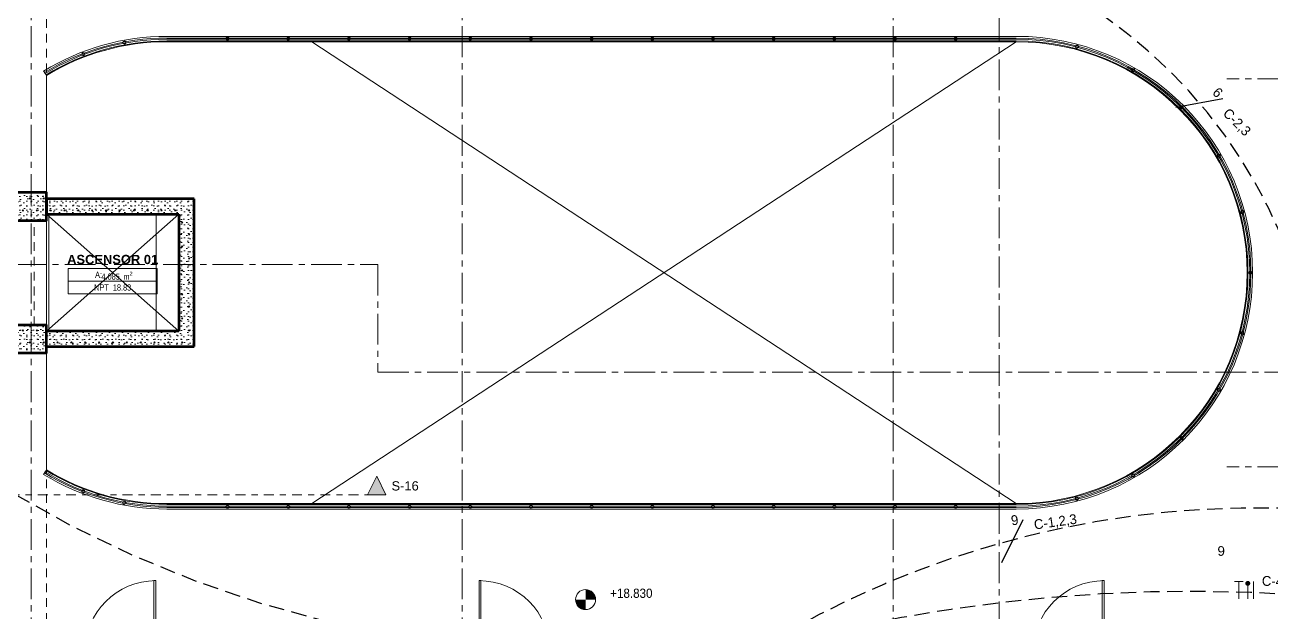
# Model space of a CAD drawing. Header units: inches. Extents: x -19 to 5698, y -728 to 92.
# Drawn here: x 393.22 to 413.46, y 18.04 to 27.57 of the extents above; entities that cross this region are included whole.
import ezdxf

# ---------------------------------------------------------------- set-up
doc = ezdxf.new("R2010")
doc.units = ezdxf.units.IN
doc.header["$MEASUREMENT"] = 0
for name, pattern in [('CONTINUA', [0]), ('HIDDEN', [0.375, 0.25, -0.125]), ('Hidden Line', [0.195611, 0.141111, -0.0545]), ('Punto & Raya', [0.65, 0.5, -0.075, 0, -0.075]), ('Punto & Rayas', [0.335139, 0.15875, -0.088194, 0, -0.088194]), ('RAYITAS', [0.375, 0.25, -0.125])]:
    doc.linetypes.add(name, pattern=pattern)
doc.layers.get('0').update_dxf_attribs({"color": 61})
for name, color, linetype, lineweight in [('00 conduct tomacorr', 120, 'HIDDEN', 30), ('00 IE CKTO ILUMINACION', 3, 'Continuous', 50), ('00 IE LUZ EMERGENCIA', 253, 'Continuous', 0), ('T-TECHO-E', 150, 'Continuous', 20), ('TOMACORRIENTE', 22, 'RAYITAS', 9)]:
    doc.layers.add(name, color=color, linetype=linetype, lineweight=lineweight)
for name, color, linetype in [('02 _ ARQ _ ALB _ Ejes Generales', 251, 'Continuous'), ('02 _ ARQ _ ALB _ Muros Interiores', 7, 'Continuous'), ('02 _ ARQ _ ZON _ Espacio.3D', 7, 'Continuous'), ('08 _ STR _ EXT _ 06 Columnas', 7, 'Continuous'), ('08 _ STR _ EXT _ 07 Losa Aligerada', 7, 'Continuous'), ('08 _ STR _ EXT _ 09 Vigas', 251, 'Continuous'), ('08 _ STR _ EXT _ 12 Ascensor', 7, 'Continuous'), ('Dibujo 2D - General', 7, 'Continuous'), ('Estructura - 04 MURO', 7, 'Continuous'), ('IE-ALUM', 4, 'Continuous'), ('Interior - Escaleras & Barandillas', 7, 'Continuous'), ('Interior - Mobiliario', 7, 'Continuous'), ('Marcador - Secciones', 7, 'Continuous')]:
    doc.layers.add(name, color=color, linetype=linetype)
doc.styles.add('Annotative', font='arial.ttf')
doc.styles.add('Estilo_Generado_3', font='arial.ttf')
doc.styles.add('Estilo_Generado_4', font='swisse.ttf')
doc.styles.add('Estilo_Generado_8', font='arialbd.ttf')
doc.styles.add('Estilo_Generado_9', font='ARIALN.TTF')
pattern_1 = [(0, (370.00008, 2e-08), (0, 0.3897114), [0.024375, -0.200625]), (0, (370.11258, 0.19486), (0, 0.3897114), [0.024375, -0.200625]), (60, (370.00008, 2e-08), (-0.3375, 0.1948557), [0.024375, -0.200625]), (60, (370.22508, 2e-08), (-0.3375, 0.1948557), [0.024375, -0.200625]), (120, (370.02445, 2e-08), (0.3375, 0.1948557), [0.024375, -0.200625]), (120, (370.24945, 2e-08), (0.3375, 0.1948557), [0.024375, -0.200625]), (0, (370.000076, 0.0375), (0, 0.075), [0, -0.075, 0, -0.1125]), (45, (370.037576, 0.0375), (-0.05303301, 0.05303301), [0, -0.05625, 0, -0.09375])]

# ---------------------------------------------------------------- blocks, each defined once
blk = doc.blocks.new('a')
at = {"layer": 'TOMACORRIENTE', "ltscale": 0.05}
h = blk.add_hatch(color=4, dxfattribs=at)
edge = h.paths.add_edge_path()
edge.add_arc((0, 0.075), 0.0211, 0, 360)
at = {"layer": 'TOMACORRIENTE', "color": 4}
for p, q in [((-0.146, 0.096), (-0.051, 0.096)), ((-0.099, 0.096), (-0.099, -0.097)), ((0, 0.096), (0, -0.096)), ((0.062, -0.096), (0.062, 0.096))]:
    blk.add_line(p, q, dxfattribs=at)
blk.add_circle((0, 0.075), 0.0211, dxfattribs=at)
blk = doc.blocks.new('CABLE 3FACE')
at = {"layer": 'T-TECHO-E', "rotation": 59.94170052614085}
blk.add_blockref('a', (0, 0), dxfattribs=at)

msp = doc.modelspace()

# ---------------------------------------------------------------- hatches: boundary and pattern name
at = {"linetype": 'Continuous', "lineweight": 13}
for points in [[(402.3247, 18.2423), (402.1622, 18.2423), (402.1745, 18.1801), (402.2098, 18.1274), (402.2625, 18.0921), (402.3247, 18.0798)], [(402.3247, 18.2423), (402.4872, 18.2423), (402.4748, 18.3044), (402.4396, 18.3572), (402.3869, 18.3924), (402.3247, 18.4048)]]:
    msp.add_hatch(color=7, dxfattribs=at).paths.add_polyline_path(points)
at = {"layer": '08 _ STR _ EXT _ 06 Columnas', "linetype": 'Continuous', "lineweight": 9}
h = msp.add_hatch(dxfattribs=at)
h.set_pattern_fill('HORMIGÓN_EN_MASA_0002', style=0, pattern_type=2)
h.set_pattern_definition(pattern_1)
h.paths.add_polyline_path([(393.07, 24.4), (393.57, 24.4), (393.57, 24.85), (393.07, 24.85)])
h = msp.add_hatch(dxfattribs=at)
h.set_pattern_fill('HORMIGÓN_EN_MASA_0002', style=0, pattern_type=2)
h.set_pattern_definition(pattern_1)
h.paths.add_polyline_path([(393.07, 22.25), (393.57, 22.25), (393.57, 22.7), (393.07, 22.7)])
at = {"layer": '08 _ STR _ EXT _ 12 Ascensor', "linetype": 'Continuous', "lineweight": 9}
h = msp.add_hatch(dxfattribs=at)
h.set_pattern_fill('HORMIGÓN_EN_MASA_0002', color=250, style=0, pattern_type=2)
h.set_pattern_definition(pattern_1)
h.paths.add_polyline_path([(395.7201, 24.75), (393.5701, 24.75), (393.5701, 24.5), (395.7201, 24.5)])
h = msp.add_hatch(dxfattribs=at)
h.set_pattern_fill('HORMIGÓN_EN_MASA_0002', color=250, style=0, pattern_type=2)
h.set_pattern_definition(pattern_1)
h.paths.add_polyline_path([(395.7201, 24.5), (395.9701, 24.75), (395.7201, 24.75)])
h = msp.add_hatch(dxfattribs=at)
h.set_pattern_fill('HORMIGÓN_EN_MASA_0002', color=250, style=0, pattern_type=2)
h.set_pattern_definition(pattern_1)
h.paths.add_polyline_path([(395.7201, 24.5), (395.9701, 24.5), (395.9701, 24.75)])
h = msp.add_hatch(dxfattribs=at)
h.set_pattern_fill('HORMIGÓN_EN_MASA_0002', color=250, style=0, pattern_type=2)
h.set_pattern_definition(pattern_1)
h.paths.add_polyline_path([(395.7201, 24.5), (395.7201, 22.6), (395.9701, 22.6), (395.9701, 24.5)])
h = msp.add_hatch(dxfattribs=at)
h.set_pattern_fill('HORMIGÓN_EN_MASA_0002', color=250, style=0, pattern_type=2)
h.set_pattern_definition(pattern_1)
h.paths.add_polyline_path([(395.7201, 22.6), (393.5701, 22.6), (393.5701, 22.35), (395.7201, 22.35)])
h = msp.add_hatch(dxfattribs=at)
h.set_pattern_fill('HORMIGÓN_EN_MASA_0002', color=250, style=0, pattern_type=2)
h.set_pattern_definition(pattern_1)
h.paths.add_polyline_path([(395.7201, 22.6), (395.9701, 22.35), (395.9701, 22.6)])
h = msp.add_hatch(dxfattribs=at)
h.set_pattern_fill('HORMIGÓN_EN_MASA_0002', color=250, style=0, pattern_type=2)
h.set_pattern_definition(pattern_1)
h.paths.add_polyline_path([(395.7201, 22.35), (395.9701, 22.35), (395.7201, 22.6)])
at = {"layer": 'Marcador - Secciones', "linetype": 'Continuous', "lineweight": 20}
msp.add_hatch(color=152, dxfattribs=at).paths.add_polyline_path([(399.0833, 19.9456), (398.9333, 20.2456), (398.7833, 19.9456)])

# ---------------------------------------------------------------- linework, layer by layer
at = {"color": 7, "linetype": 'Continuous', "lineweight": 13}
msp.add_circle((402.3247, 18.2423), 0.1625, dxfattribs=at)
at = {"layer": '00 conduct tomacorr'}
for centre, radius, start, end in [((406.0193, 20.9538), 8.2468, 351.25545, 93.31864), ((402.4965, 35.8866, -0.0001), 18.5213, 218.5229, 273.50763), ((413.2264, 4.276), 15.4529, 86.49827, 121.86511), ((412.1609, -7.9124), 26.2873, 77.23291, 105.65251)]:
    msp.add_arc(centre, radius, start, end, dxfattribs=at)
at = {"layer": '02 _ ARQ _ ALB _ Ejes Generales', "color": 251, "linetype": 'Punto & Raya', "lineweight": 13, "true_color": 0x636466}
for p, q in [((393.3201, 3.05), (393.3201, 44.9)), ((400.3201, 3.05), (400.3201, 44.9)), ((407.3201, 3.05), (407.3201, 44.9)), ((413.7385, 26.7), (412.7385, 26.7)), ((413.7385, 20.4), (412.7385, 20.4))]:
    msp.add_line(p, q, dxfattribs=at)
at = {"layer": '02 _ ARQ _ ALB _ Muros Interiores', "color": 165, "linetype": 'Continuous', "lineweight": 15}
for p, q in [((395.315, 17.4), (395.315, 18.55)), ((395.315, 18.55), (395.345, 18.55)), ((395.345, 18.55), (395.345, 17.4)), ((410.715, 17.4), (410.715, 18.55)), ((410.715, 18.55), (410.745, 18.55)), ((410.745, 18.55), (410.745, 17.4))]:
    msp.add_line(p, q, dxfattribs=at)
for centre in [(395.345, 17.4), (410.745, 17.4)]:
    msp.add_arc(centre, 1.15, 90, 180, dxfattribs=at)
at = {"layer": '02 _ ARQ _ ZON _ Espacio.3D', "color": 251, "linetype": 'Continuous', "lineweight": 13}
for p, q in [((395.3671, 23.6174), (393.923, 23.6174)), ((393.923, 23.6174), (393.923, 23.2057)), ((393.923, 23.6174), (395.3671, 23.6174)), ((393.923, 23.4116), (393.923, 23.6174)), ((395.3671, 23.2057), (395.3671, 23.6174)), ((395.3671, 23.6174), (395.3671, 23.4116)), ((395.3671, 23.4116), (393.923, 23.4116)), ((393.923, 23.4116), (395.3671, 23.4116)), ((393.923, 23.2057), (393.923, 23.4116)), ((395.3671, 23.4116), (395.3671, 23.2057)), ((393.923, 23.2057), (395.3671, 23.2057)), ((395.3671, 23.2057), (393.923, 23.2057))]:
    msp.add_line(p, q, dxfattribs=at)
at = {"layer": '02 _ ARQ _ ZON _ Espacio.3D', "color": 254, "linetype": 'Continuous', "lineweight": 0, "flags": 128}
msp.add_lwpolyline([(393.07, 24.85), (393.57, 24.85), (393.5701, 26.75, -0.1379756), (395.5252, 27.3), (409.32, 27.3, -1), (409.32, 19.8), (395.5252, 19.8, -0.1379805), (393.57, 20.35), (393.57, 22.25), (393.07, 22.25), (393.07, 22.7), (393.57, 22.7), (393.57, 24.4), (393.07, 24.4)], format="xyb", close=True, dxfattribs=at)
at = {"layer": '02 _ ARQ _ ZON _ Espacio.3D', "color": 255, "linetype": 'Continuous', "lineweight": 0, "flags": 128}
msp.add_lwpolyline([(393.5701, 22.6), (395.7201, 22.6), (395.7201, 24.5), (393.5701, 24.5)], close=True, dxfattribs=at)
at = {"layer": '08 _ STR _ EXT _ 06 Columnas', "color": 7, "linetype": 'Continuous', "lineweight": 80, "flags": 128}
for points in [[(393.07, 24.4), (393.57, 24.4), (393.57, 24.85), (393.07, 24.85)], [(393.07, 22.25), (393.57, 22.25), (393.57, 22.7), (393.07, 22.7)]]:
    msp.add_lwpolyline(points, close=True, dxfattribs=at)
at = {"layer": '08 _ STR _ EXT _ 07 Losa Aligerada', "color": 7, "linetype": 'Continuous', "lineweight": 18, "flags": 128}
msp.add_lwpolyline([(395.5252, 19.8, -0.1379805), (393.57, 20.35), (393.5701, 22.3499), (393.5701, 22.6), (393.5701, 24.5), (393.5701, 24.7499), (393.57, 26.75, -0.1379805), (395.5252, 27.3), (409.32, 27.3, -1), (409.32, 19.8)], format="xyb", close=True, dxfattribs=at)
at = {"layer": '08 _ STR _ EXT _ 09 Vigas', "color": 251, "linetype": 'Hidden Line', "lineweight": 13, "true_color": 0x636466}
for p, q in [((393.5701, 17.4), (393.5701, 29.7)), ((393.37, 22.7), (393.37, 24.4)), ((393.57, 24.4), (393.37, 24.4)), ((393.57, 22.7), (393.57, 24.4)), ((393.57, 22.7), (393.37, 22.7))]:
    msp.add_line(p, q, dxfattribs=at)
at = {"layer": '08 _ STR _ EXT _ 12 Ascensor', "color": 7, "linetype": 'Continuous', "lineweight": 80, "flags": 128}
for points in [[(395.7201, 24.75), (393.5701, 24.75)], [(393.5701, 24.75), (393.5701, 24.5)], [(395.9701, 24.75), (395.7201, 24.75)], [(395.9701, 22.6), (395.9701, 24.75)], [(393.5701, 24.5), (395.7201, 24.5)], [(395.7201, 24.5), (395.7201, 22.6)], [(395.7201, 22.6), (393.5701, 22.6)], [(393.5701, 22.35), (393.5701, 22.6)], [(395.9701, 22.35), (395.9701, 22.6)], [(393.5701, 22.35), (395.9701, 22.35)]]:
    msp.add_lwpolyline(points, dxfattribs=at)
at = {"layer": 'Dibujo 2D - General', "color": 7, "linetype": 'Continuous', "lineweight": 13}
for p, q in [((409.32, 27.3), (397.8789, 19.8)), ((409.32, 19.8), (397.8789, 27.3))]:
    msp.add_line(p, q, dxfattribs=at)
at = {"layer": 'Dibujo 2D - General', "color": 250, "linetype": 'Continuous', "lineweight": 9}
for p, q in [((393.5701, 22.6), (395.7201, 24.5)), ((395.7201, 22.6), (393.5701, 24.5))]:
    msp.add_line(p, q, dxfattribs=at)
at = {"layer": 'Estructura - 04 MURO', "color": 165, "linetype": 'Continuous', "lineweight": 15}
for p, q in [((400.5951, 18.55), (400.5951, 17.4)), ((400.6251, 18.55), (400.5951, 18.55)), ((400.6251, 17.4), (400.6251, 18.55))]:
    msp.add_line(p, q, dxfattribs=at)
msp.add_arc((400.5951, 17.4), 1.15, 0, 90, dxfattribs=at)
at = {"layer": 'IE-ALUM'}
for p, q in [((412.6767, 26.3718), (411.9085, 26.2325)), ((409.428, 19.5384), (409.0774, 18.8408))]:
    msp.add_line(p, q, dxfattribs=at)
at = {"layer": 'Interior - Escaleras & Barandillas', "color": 161, "linetype": 'Continuous', "lineweight": 13}
for p, q in [((409.32, 27.3875), (395.5252, 27.3875)), ((409.32, 27.3598), (395.5252, 27.3598)), ((409.32, 27.3598), (395.5252, 27.3598)), ((409.32, 27.3598), (395.5252, 27.3598)), ((409.32, 27.3598), (395.5252, 27.3598)), ((409.32, 27.3598), (395.5252, 27.3598)), ((409.32, 27.3598), (395.5252, 27.3598)), ((395.5252, 27.3403), (409.32, 27.3403)), ((395.5252, 27.3403), (409.32, 27.3403)), ((395.5252, 27.3403), (409.32, 27.3403)), ((395.5252, 27.3403), (409.32, 27.3403)), ((395.5252, 27.3403), (409.32, 27.3403)), ((395.5252, 27.3403), (409.32, 27.3403)), ((395.5252, 27.3125), (409.32, 27.3125)), ((393.5244, 26.8247), (393.5635, 26.7607)), ((393.5389, 26.801), (393.5491, 26.7843)), ((393.5389, 26.801), (393.5491, 26.7843)), ((393.5389, 26.801), (393.5491, 26.7843)), ((393.5389, 26.801), (393.5491, 26.7843)), ((393.5389, 26.801), (393.5491, 26.7843)), ((393.5389, 26.801), (393.5491, 26.7843)), ((393.5635, 20.3393), (393.5244, 20.2754)), ((393.5491, 20.3157), (393.5389, 20.299)), ((393.5491, 20.3157), (393.5389, 20.299)), ((393.5491, 20.3157), (393.5389, 20.299)), ((393.5491, 20.3157), (393.5389, 20.299)), ((393.5491, 20.3157), (393.5389, 20.299)), ((393.5491, 20.3157), (393.5389, 20.299)), ((409.32, 19.7875), (395.5252, 19.7875)), ((409.32, 19.7598), (395.5252, 19.7598)), ((409.32, 19.7598), (395.5252, 19.7598)), ((409.32, 19.7598), (395.5252, 19.7598)), ((409.32, 19.7598), (395.5252, 19.7598)), ((409.32, 19.7598), (395.5252, 19.7598)), ((409.32, 19.7598), (395.5252, 19.7598)), ((395.5252, 19.7403), (409.32, 19.7403)), ((395.5252, 19.7403), (409.32, 19.7403)), ((395.5252, 19.7403), (409.32, 19.7403)), ((395.5252, 19.7403), (409.32, 19.7403)), ((395.5252, 19.7403), (409.32, 19.7403)), ((395.5252, 19.7403), (409.32, 19.7403)), ((395.5252, 19.7125), (409.32, 19.7125))]:
    msp.add_line(p, q, dxfattribs=at)
at = {"layer": 'Interior - Escaleras & Barandillas', "color": 161, "linetype": 'Continuous', "lineweight": 13, "flags": 128}
for points in [[(396.5105, 27.325, 1), (396.5105, 27.375, 1)], [(397.4959, 27.325, 1), (397.4959, 27.375, 1)], [(398.4812, 27.325, 1), (398.4812, 27.375, 1)], [(399.4666, 27.325, 1), (399.4666, 27.375, 1)], [(400.4519, 27.325, 1), (400.4519, 27.375, 1)], [(401.4373, 27.325, 1), (401.4373, 27.375, 1)], [(402.4226, 27.325, 1), (402.4226, 27.375, 1)], [(403.408, 27.325, 1), (403.408, 27.375, 1)], [(404.3933, 27.325, 1), (404.3933, 27.375, 1)], [(405.3787, 27.325, 1), (405.3787, 27.375, 1)], [(406.364, 27.325, 1), (406.364, 27.375, 1)], [(407.3494, 27.325, 1), (407.3494, 27.375, 1)], [(408.3347, 27.325, 1), (408.3347, 27.375, 1)], [(394.1755, 27.0755, 1), (394.1576, 27.1222, 1)], [(394.8389, 27.2621, 1), (394.8298, 27.3113, 1)], [(410.2971, 27.1964, 1), (410.31, 27.2447, 1)], [(411.2075, 26.8192, 1), (411.2325, 26.8625, 1)], [(411.9894, 26.2193, 1), (412.0247, 26.2547, 1)], [(412.5893, 25.4375, 1), (412.6326, 25.4625, 1)], [(412.9664, 24.527, 1), (413.0147, 24.54, 1)], [(413.095, 23.55, 1), (413.145, 23.55, 1)], [(412.9664, 22.573, 1), (413.0147, 22.56, 1)], [(412.5893, 21.6625, 1), (412.6326, 21.6375, 1)], [(411.9894, 20.8807, 1), (412.0247, 20.8453, 1)], [(411.2075, 20.2808, 1), (411.2325, 20.2375, 1)], [(394.1755, 20.0245, 1), (394.1576, 19.9779, 1)], [(394.8389, 19.8379, 1), (394.8298, 19.7887, 1)], [(410.2971, 19.9036, 1), (410.31, 19.8553, 1)], [(396.5105, 19.775, 1), (396.5105, 19.725, 1)], [(397.4959, 19.775, 1), (397.4959, 19.725, 1)], [(398.4812, 19.775, 1), (398.4812, 19.725, 1)], [(399.4666, 19.775, 1), (399.4666, 19.725, 1)], [(400.4519, 19.775, 1), (400.4519, 19.725, 1)], [(401.4373, 19.775, 1), (401.4373, 19.725, 1)], [(402.4226, 19.775, 1), (402.4226, 19.725, 1)], [(403.408, 19.775, 1), (403.408, 19.725, 1)], [(404.3933, 19.775, 1), (404.3933, 19.725, 1)], [(405.3787, 19.775, 1), (405.3787, 19.725, 1)], [(406.364, 19.775, 1), (406.364, 19.725, 1)], [(407.3494, 19.775, 1), (407.3494, 19.725, 1)], [(408.3347, 19.775, 1), (408.3347, 19.725, 1)]]:
    msp.add_lwpolyline(points, format="xyb", close=True, dxfattribs=at)
at = {"layer": 'Interior - Escaleras & Barandillas', "color": 161, "linetype": 'Continuous', "lineweight": 13}
for centre, radius, start, end in [((395.5252, 23.5499), 3.8376, 90.00023, 121.4235), ((395.5252, 23.5499), 3.8098, 90.00023, 121.4235), ((395.5252, 23.5499), 3.8098, 90.00023, 121.4235), ((395.5252, 23.5499), 3.8098, 90.00023, 121.4235), ((395.5252, 23.5499), 3.8098, 90.00023, 121.4235), ((395.5252, 23.5499), 3.8098, 90.00023, 121.4235), ((395.5252, 23.5499), 3.8098, 90.00023, 121.4235), ((395.5252, 23.5499), 3.7903, 90.00023, 121.4235), ((395.5252, 23.5499), 3.7903, 90.00023, 121.4235), ((395.5252, 23.5499), 3.7903, 90.00023, 121.4235), ((395.5252, 23.5499), 3.7903, 90.00023, 121.4235), ((395.5252, 23.5499), 3.7903, 90.00023, 121.4235), ((395.5252, 23.5499), 3.7903, 90.00023, 121.4235), ((409.32, 23.55), 3.8375, 270, 90), ((409.32, 23.55), 3.8098, 270, 90), ((409.32, 23.55), 3.8098, 270, 90), ((409.32, 23.55), 3.8098, 270, 90), ((409.32, 23.55), 3.8098, 270, 90), ((409.32, 23.55), 3.8098, 270, 90), ((409.32, 23.55), 3.8098, 270, 90), ((409.32, 23.55), 3.7903, 270, 90), ((409.32, 23.55), 3.7903, 270, 90), ((409.32, 23.55), 3.7903, 270, 90), ((409.32, 23.55), 3.7903, 270, 90), ((409.32, 23.55), 3.7903, 270, 90), ((409.32, 23.55), 3.7903, 270, 90), ((395.5252, 23.5499), 3.7626, 90.00023, 121.4235), ((409.32, 23.55), 3.7625, 270, 90), ((395.5252, 23.55), 3.8375, 238.57562, 270), ((395.5252, 23.55), 3.8098, 238.57562, 270), ((395.5252, 23.55), 3.8098, 238.57562, 270), ((395.5252, 23.55), 3.8098, 238.57562, 270), ((395.5252, 23.55), 3.8098, 238.57562, 270), ((395.5252, 23.55), 3.8098, 238.57562, 270), ((395.5252, 23.55), 3.8098, 238.57562, 270), ((395.5252, 23.55), 3.7903, 238.57562, 270), ((395.5252, 23.55), 3.7903, 238.57562, 270), ((395.5252, 23.55), 3.7903, 238.57562, 270), ((395.5252, 23.55), 3.7903, 238.57562, 270), ((395.5252, 23.55), 3.7903, 238.57562, 270), ((395.5252, 23.55), 3.7903, 238.57562, 270), ((395.5252, 23.55), 3.7625, 238.57562, 270)]:
    msp.add_arc(centre, radius, start, end, dxfattribs=at)
at = {"layer": 'Interior - Mobiliario', "color": 162, "linetype": 'Continuous', "lineweight": 20, "flags": 128}
msp.add_lwpolyline([(393.6101, 24.499), (393.6101, 22.601), (395.3501, 22.601), (395.3501, 24.499)], close=True, dxfattribs=at)
at = {"layer": 'Marcador - Secciones', "color": 251, "linetype": 'Punto & Raya', "lineweight": 13, "true_color": 0x636466}
for p, q in [((409.0425, 46.2111), (409.0425, 0.8878)), ((374.6667, 23.6815), (398.9527, 23.6815)), ((398.9527, 23.6815), (398.9527, 21.9367)), ((398.9527, 21.9367), (426.7072, 21.9367))]:
    msp.add_line(p, q, dxfattribs=at)
at = {"layer": 'Marcador - Secciones', "color": 251, "linetype": 'Punto & Rayas', "lineweight": 13, "true_color": 0x636466}
msp.add_line((392.5136, 19.9456), (398.7833, 19.9456), dxfattribs=at)
at = {"layer": 'Marcador - Secciones', "color": 152, "linetype": 'Continuous', "lineweight": 20, "flags": 128}
msp.add_lwpolyline([(399.0833, 19.9456), (398.7833, 19.9456), (398.9333, 20.2456)], close=True, dxfattribs=at)

# ---------------------------------------------------------------- block references
at = {"layer": '00 conduct tomacorr', "xscale": 1.47256122672843, "yscale": 1.47256122672843, "zscale": 1.47256122672843, "rotation": 299.7894777823319}
msp.add_blockref('CABLE 3FACE', (413.079, 18.3955), dxfattribs=at)

# ---------------------------------------------------------------- texts
at = {"color": 7, "lineweight": 13, "insert": (402.7247, 18.2684), "char_height": 0.15, "attachment_point": 7, "style": 'Estilo_Generado_4'}
msp.add_mtext('\\A1;{\\W0.900000x;\\pql;\\fSwis721 Ex BT|b0|i0|c0|p34;+18.830}', dxfattribs=at)
at = {"layer": '00 IE CKTO ILUMINACION', "color": 30, "linetype": 'CONTINUA', "lineweight": 15, "true_color": 0xf26722}
for s, rotation, p in [('6', 315.20739, (412.4933, 26.461, 10395.4412)), ('9', 8.24275, (409.2465, 19.4454, 10395.4412))]:
    msp.add_text(s, height=0.1596, rotation=rotation, dxfattribs=at).set_placement(p)
at = {"layer": '00 IE CKTO ILUMINACION', "color": 4, "linetype": 'CONTINUA', "lineweight": 15}
for s, rotation, p in [('C-2,3', 315.00408, (412.664, 26.1237, 0)), ('C-1,2,3', 8.03944, (409.6186, 19.379, 0)), ('C-4', 358.68614, (413.3064, 18.467))]:
    msp.add_text(s, height=0.15962, rotation=rotation, dxfattribs=at).set_placement(p)
at = {"layer": '00 IE LUZ EMERGENCIA', "style": 'Annotative'}
msp.add_attdef('9', (412.5866, 18.9537, 0), '', height=0.1562, dxfattribs=at)
at = {"layer": '02 _ ARQ _ ZON _ Espacio.3D', "color": 251, "lineweight": 25, "attachment_point": 2}
for s, insert, char_height, style in [('\\A1;{\\pqc;\\pt0;\\fArial|b1|i0|c0|p34;ASCENSOR 01}', (394.6451, 23.8395), 0.15, 'Estilo_Generado_8'), ('\\A1;{\\pqc;\\pt0;\\fArial Narrow|b0|i0|c0|p34;A: }', (394.4159, 23.5656), 0.1, 'Estilo_Generado_9'), ('\\A1;{\\pqc;\\pt0,0.3;\\fArial Narrow|b0|i0|c0|p34;4.085\\fArial Narrow|b0|i0|c0|p34;\\A1{\\H.66x;\\S^  ;}\\fArial Narrow|b0|i0|c0|p34; m\\fArial Narrow|b0|i0|c0|p34;\\A1{\\H.66x;\\S2^  ;}}', (394.7156, 23.566), 0.1, 'Estilo_Generado_9'), ('\\A1;{\\pqc;\\pt0;\\fArial Narrow|b0|i0|c0|p34;NPT  18.83}', (394.6451, 23.3601), 0.1, 'Estilo_Generado_9')]:
    msp.add_mtext(s, dxfattribs=dict(at, insert=insert, char_height=char_height, style=style))
at = {"layer": 'Marcador - Secciones', "color": 152, "lineweight": 20, "insert": (399.1733, 20.0117), "char_height": 0.15, "attachment_point": 7, "style": 'Estilo_Generado_3'}
msp.add_mtext('\\A1;{\\pql;\\pt0;\\fArial|b0|i0|c0|p34;S-16}', dxfattribs=at)

doc.saveas('drawing.dxf')
